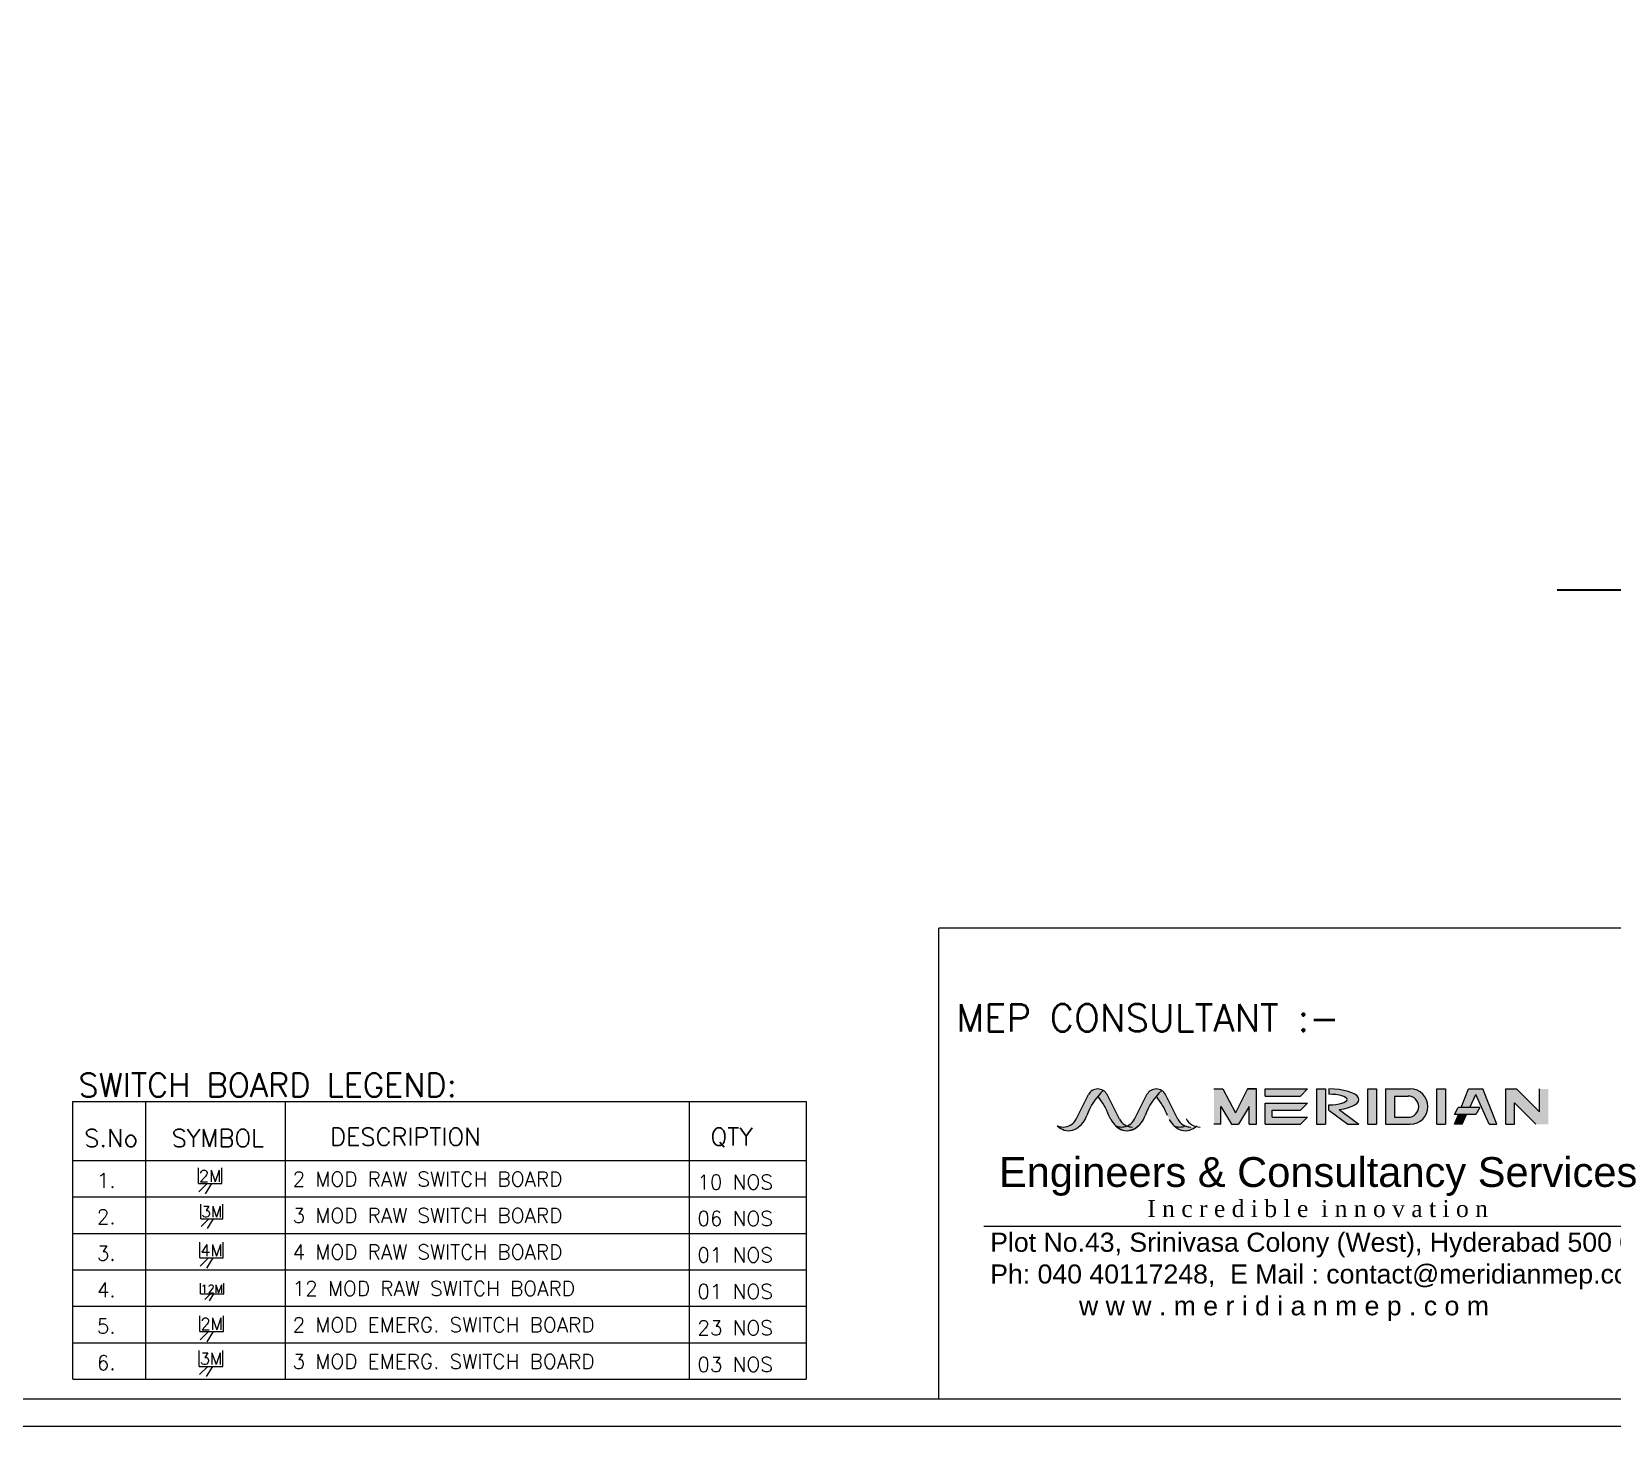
# Model space of a CAD drawing. Extents: x 3550807 to 4078732, y -628171 to -515859.
# Drawn here: x 3619691 to 3633123, y -551399 to -539549 of the extents above; entities that cross this region are included whole.
import ezdxf

# ---------------------------------------------------------------- set-up
doc = ezdxf.new("R2010")
doc.units = 0
doc.header["$LTSCALE"] = 6
doc.header["$MEASUREMENT"] = 0
for name, pattern in [('ACAD_ISO04W100', [30, 24, -3, 0, -3]), ('CONTINU', [0]), ('Hidden 2mm', [3, 2, -0.9999999999999999])]:
    doc.linetypes.add(name, pattern=pattern)
doc.layers.get('0').update_dxf_attribs({"linetype": 'CONTINUOUS'})
for name, color, linetype in [('AHU-N Ducting', 30, 'CONTINUOUS'), ('ELE-12M P.SB', 5, 'CONTINUOUS'), ('ELE-2M RAW P.SB', 40, 'CONTINUOUS'), ('ELE-2M UPS P.SB', 3, 'CONTINUOUS'), ('ELE-3M RAW P.SB', 40, 'CONTINUOUS'), ('ELE-3M UPS P.SB', 3, 'CONTINUOUS'), ('ELE-4M RAW P.SB', 7, 'CONTINUOUS'), ('ELE-LIGHTING WIRRING', 7, 'CONTINUOUS')]:
    doc.layers.add(name, color=color, linetype=linetype)
for name, color, linetype, lineweight in [('axes', 40, 'ACAD_ISO04W100', 25), ('FURNITURE WALL', 8, 'CONTINUOUS', 5), ('WALL', 10, 'CONTINUOUS', 35)]:
    doc.layers.add(name, color=color, linetype=linetype, lineweight=lineweight)
doc.styles.add('ARIAL', font='arial.ttf')
doc.styles.add('IRFAN', font='romans.shx')
doc.styles.add('ROMANS', font='romans.shx')
doc.styles.get("Standard").update_dxf_attribs({"font": 'SIMPLEX'})

# ---------------------------------------------------------------- blocks, each defined once
blk = doc.blocks.new('1232')
at = {"layer": 'WALL', "color": 8, "linetype": 'ByBlock'}
blk.add_line((-4220.493711504154, -6407.145046984893), (-2711.180828285404, -6407.145046984893), dxfattribs=at)
blk = doc.blocks.new('2M UPS SB')
at = {"layer": 'ELE-2M UPS P.SB', "color": 3}
for p, q in [((-133.7655910551548, 160), (-69.26612788438797, 265.2194964364171)), ((-88.23655763268471, 160), (-3.38374388217926, 244.8528137430549)), ((-240, 160), (-240, 0)), ((0, 160), (-240, 160)), ((0, 160), (0, 0))]:
    blk.add_line(p, q, dxfattribs=at)
blk.add_text('2M', height=120, rotation=180, dxfattribs=at).set_placement((-6.021764248609543, 142.9791077449918))
blk = doc.blocks.new('2M SB')
at = {"layer": 'ELE-2M RAW P.SB'}
for p, q in [((-133.7655910551548, 160), (-69.26612788438797, 265.2194964364171)), ((-88.23655763268471, 160), (-3.38374388217926, 244.8528137430549)), ((-240, 160), (-240, 0)), ((0, 160), (-240, 160)), ((0, 160), (0, 0))]:
    blk.add_line(p, q, dxfattribs=at)
blk.add_text('2M', height=120, rotation=180, dxfattribs=at).set_placement((-6.021764248609543, 142.9791077449918))
blk = doc.blocks.new('4M P.SB')
at = {"layer": 'ELE-2M RAW P.SB'}
for p, q in [((0, 0), (3.333333333328483, 0)), ((0, 0), (0, -5)), ((0, -2.786783146984817), (-2.192072842430207, -1.443044330924749)), ((0, -1.838261617347598), (-1.76776695298031, -0.07049466421449324)), ((0, -5), (3.333333333328483, -5))]:
    blk.add_line(p, q, dxfattribs=at)
blk.add_text('4M', height=2.5, rotation=269.9999999999999, dxfattribs=at).set_placement((0.3546019219793379, -0.1254534218460321))
blk = doc.blocks.new('12M')
at = {"layer": 'ELE-3M RAW P.SB'}
for p, q in [((66145.48936479358, -30924.53150457323), (66145.48936479358, -30921.1981712399)), ((66145.48936479358, -30924.53150457323), (66152.84077510482, -30924.53150457323)), ((66148.59697930675, -30924.53150457323), (66146.82921235377, -30926.29927152619)), ((66149.54550083684, -30924.53150457323), (66148.20176202031, -30926.72357741567)), ((66152.84077510482, -30924.53150457323), (66152.84077510482, -30921.1981712399))]:
    blk.add_line(p, q, dxfattribs=at)
blk.add_text('12M', height=2.499999999995021, dxfattribs=at).set_placement((66145.6148182154, -30924.17690265127))
blk = doc.blocks.new('3M UPS SB')
at = {"layer": 'ELE-3M UPS P.SB', "color": 3}
for p, q in [((-133.7655910551548, 160), (-69.26612788438797, 265.2194964364171)), ((-88.23655763268471, 160), (-3.38374388217926, 244.8528137430549)), ((-240, 160), (-240, 0)), ((0, 160), (-240, 160)), ((0, 160), (0, 0))]:
    blk.add_line(p, q, dxfattribs=at)
blk.add_text('3M', height=120, rotation=180, dxfattribs=at).set_placement((-6.021764248609543, 142.9791077449918))
blk = doc.blocks.new('TEWSER')
at = {"layer": 'ELE-3M RAW P.SB'}
for p, q in [((0, 0), (125, 0)), ((0, 0), (0, -187.5000000001164)), ((0, -104.5043680202216), (-82.20273159211501, -54.11416240036488)), ((0, -68.9348106419202), (-66.29126073652878, -2.643549905624241)), ((0, -187.5000000001164), (125, -187.5000000001164))]:
    blk.add_line(p, q, dxfattribs=at)
blk.add_text('3M', height=93.75000000006436, rotation=269.9999999999999, dxfattribs=at).set_placement((13.29757207352668, -4.704503317945637))
blk = doc.blocks.new('MECS')
at = {"layer": 'AHU-N Ducting', "lineweight": 0}
for color, points in [(160, [(0.5134121462452396, 0.9090535810691411, -0.255341921221145), (0.5145768996701445, 0.912287291370199, -0.0468472647748238), (0.5216573496010881, 0.9294547023055619, -0.02665404777678521), (0.5336342063745126, 0.9523017867876555, -0.06718534236502927), (0.5556565003610188, 0.9834757225398514, -0.02764109542235114), (0.5738745622465666, 1.003062886091293), (0.5766256133007953, 1.006020680794153, 0.1721363590096937), (0.5505140324168423, 1.011612092831704, 0.2473140975325933), (0.5199152673609156, 0.990002997602848), (0.4721895616269332, 0.8959762340672447, -0.01800133279279188), (0.4702329186293511, 0.8924425501871536, -0.03191826124391834), (0.4661593275680615, 0.8865579408482758, -0.10706332640321), (0.4578792062891825, 0.878103115775042, -0.06872213656596317), (0.4448145115283366, 0.8700396566532579, -0.1100815216467871), (0.4328884929311516, 0.8662964673627914, -0.04816773781383378), (0.4221518354338086, 0.8652597410154012, -0.2553419212163173), (0.4220358712937212, 0.8652596211915509, -0.1055217205861158), (0.4103804133107057, 0.8664834367568037, -0.05287384099968509), (0.3991274403419439, 0.8701487347559893, 0.05054860804395004), (0.4093426809361326, 0.8618595423592463, 0.158790178535047), (0.4483361824497781, 0.8512470793146013, 0.02557253404730241), (0.4549705379184891, 0.8519151542827459, 0.05690113489079723), (0.4703863626932994, 0.8580222609840502, 0.07612807459237678), (0.4928284065502248, 0.8754018488679505, 0.05635508372328296), (0.5070302214118503, 0.8948318576810209)]), (150, [(0.5738745622465666, 1.003062886091293), (0.5556565003610187, 0.9834757225398514, -0.08871706839118897), (0.5985678696283647, 0.909053581069051), (0.606061486380822, 0.89483185768066, 0.0908047400681244), (0.6258840872999482, 0.8691652436534564, 0.09462166198595127), (0.6465687088664405, 0.8652597410154012, 0.09762620718751959), (0.6678649370783271, 0.8694578930597028, -0.1798615287096714), (0.6391234390957357, 0.8959762340672447), (0.5913977333575124, 0.9900029976114196, 0.1368225701357831), (0.5768519750966852, 1.005880687949675, 0.004232813224522215)]), (160, [(0.7385117872205167, 0.909053581069051, -0.2553419212210821), (0.7396765406437975, 0.912287291370199, -0.0468472648161624), (0.7467569905745608, 0.9294547023055619, -0.02665404768152423), (0.7587338473479852, 0.9523017867876555, -0.0671853423456069), (0.7807561413347619, 0.9834757225398514, -0.02764109536567236), (0.7989742032197685, 1.003062886091293), (0.8017252542742679, 1.006020680794153, 0.1721363590409371), (0.7756136733902246, 1.011612092831704, 0.2473140974765815), (0.745014908334659, 0.990002997602848), (0.6972892026003155, 0.8959762340672447, -0.01800133322273754), (0.6953325596030944, 0.8924425501871536, -0.03191826041983521), (0.6912589685412633, 0.8865579408482758, -0.1070633264490691), (0.6829788472626551, 0.878103115775042, -0.06872213649297712), (0.6699141525020799, 0.8700396566532579, -0.1100815216296455), (0.6579881339048046, 0.8662964673627914, -0.04816773779806655), (0.6472514764075519, 0.8652597410154012, -0.255341921221943), (0.6471355122674645, 0.8652596211915509, -0.1055217205828826), (0.6354800542840878, 0.8664834367568037, -0.05287384108009963), (0.6242270813156874, 0.8701487347559893, 0.05054860803605635), (0.6344423219093345, 0.8618595423592463, 0.1587901785338139), (0.6734358234232507, 0.8512470793146013, 0.02557253404856175), (0.6800701788916007, 0.8519151542827459, 0.05690113471568389), (0.6954860036670426, 0.8580222609840502, 0.07612807450990046), (0.717928047523968, 0.8754018488679504, 0.05635508364208738), (0.7321298623846912, 0.8948318576810209)]), (150, [(0.7989742032197685, 1.003062886091293), (0.7807561413347619, 0.9834757225398514, -0.08282162458354263), (0.824217065318585, 0.9090771159288699), (0.8311611273545652, 0.89483185768066, 0.09080474013753037), (0.8509837282734207, 0.8691652436534564, 0.09462166197701749), (0.8716683498401837, 0.8652597410154012, 0.09762620721909913), (0.892964578051529, 0.8694578930597028, -0.1798615287170609), (0.8642230800689376, 0.8959762340672447), (0.8164973743309851, 0.9900029976114196, 0.1368225702393716), (0.8019516160670902, 1.005880687950846, 0.00423281322532398)]), (1, [(1.030236444528139, 0.9438043992806316), (1.071119814834754, 0.8756654487700585), (1.098384609470751, 0.8756654487700585), (1.139267979777095, 0.9438043992806316), (1.139267979777095, 0.8756654487700585), (1.166523559981414, 0.8756654487700585), (1.166523559981414, 1.011943349791295), (1.132454084726353, 1.011943349791295), (1.085966086906956, 0.9199812081284943), (1.037050339579422, 1.011943349791295), (1.002980864324091, 1.011943349791295), (1.002980864324091, 0.8756654487700585), (1.030236444528139, 0.8756654487700585)]), (251, [(1.200593035236746, 1.011943349791295), (1.200593035236746, 0.9846877695869755), (1.336870936257982, 0.9846877695869755), (1.364126516462392, 1.011943349791295)]), (251, [(1.398195991717182, 0.8756654487700585), (1.432265466973055, 0.8756654487700585), (1.432265466973055, 1.011943349791295), (1.398195991717182, 1.011943349791295)]), (251, [(1.629868423453673, 1.011943349791295), (1.59579894819807, 1.011943349791295), (1.59579894819807, 0.8756654487700585), (1.629868423453673, 0.8756654487700585)]), (251, [(1.895610330445043, 1.011943349791295), (1.861540855189982, 1.011943349791295), (1.861540855189982, 0.8756654487700585), (1.895610330445043, 0.8756654487700585)]), (251, [(2.011446546313153, 0.99036134481426), (2.063858128663246, 0.8756654487700585), (2.093213286926021, 0.8756654487700585), (2.038702126517292, 1.011943349791295), (1.984190966108743, 1.011943349791295), (1.955601567173546, 0.9404698524534832), (1.988648066588688, 0.9404698524534832)]), (251, [(2.161352237436324, 0.9589543396937112), (2.243118978049192, 0.8756654487700585), (2.290816243406638, 0.8756654487700585), (2.290816243406638, 1.011943349791295), (2.256746768151036, 1.011943349791295), (2.256746768151036, 0.9240548263224531), (2.168166132487245, 1.011943349791295), (2.127282762180992, 1.011943349791295), (2.127282762180992, 0.8756654487700585), (2.161352237436324, 0.8756654487700585)]), (251, [(1.200593035236746, 0.9574321893827462), (1.200593035236746, 0.8756654487700585), (1.336870936257982, 0.8756654487700585), (1.364126516462392, 0.9029210289742877), (1.227848615441156, 0.9029210289742877), (1.227848615441156, 0.930176609178517), (1.336870936257982, 0.930176609178517), (1.364126516462392, 0.9574321893827462)]), (251, [(2.011446546313153, 0.9132142722493442), (2.027431130986065, 0.9404698524534832), (1.94330759580249, 0.9404698524534832), (1.929679805700646, 0.9132142722493442)]), (160, [(0.6891611652876872, 0.8652597410154012, -0.0976262072296882), (0.6678649370783271, 0.869457893059793, -0.09762620719819004), (0.6465687088664405, 0.8652597410154012, -0.09462166198179703), (0.6258840872999482, 0.8691652436534564, 0.08724935658191231), (0.6523345167657667, 0.8526558393570214, 0.2544598487685659), (0.7121855603806347, 0.8701487347559893, -0.1060441435256532)]), (150, [(0.9142608062611598, 0.8652597410154012, -0.09762620721833866), (0.892964578051529, 0.8694578930597028, -0.09762620723901456), (0.8716683498401837, 0.8652597410154012, -0.0946216619631427), (0.85098372827315, 0.8691652436534564, 0.08724935651290638), (0.8774341577386077, 0.8526558393570214, 0.2544598487684722), (0.9372852013538366, 0.8701487347559893, -0.1060441435228971)]), (251, [(1.976193322036766, 0.9132142722493442), (1.944699335091728, 0.9132142722493442), (1.929679805700646, 0.8756654487700585), (1.95903496396306, 0.8756654487699682)])]:
    blk.add_hatch(color=color, dxfattribs=at).paths.add_polyline_path(points)
h = blk.add_hatch(color=251, dxfattribs=at)
edge = h.paths.add_edge_path()
edge.add_ellipse((1.445893257074899, 0.9710599794848609), major_axis=(-0.1158362158680351, 0), ratio=0.3529411764705883, start_angle=110.1798157566864, end_angle=270)
edge.add_line((1.445893257074899, 1.011943349791295), (1.445893257074899, 0.9915016646380779))
edge.add_ellipse((1.445893257074899, 0.9710599794848609), major_axis=(-0.07012065025681041, 0), ratio=0.2915216142222994, start_angle=90, end_angle=270, ccw=False)
edge.add_line((1.445893257074899, 0.9506182943317341), (1.445893257074899, 0.930176609178517))
edge.add_line((1.445893257074899, 0.930176609178517), (1.518865497210324, 0.8756654487699682))
edge.add_line((1.518865497210324, 0.8756654487700585), (1.561729472942829, 0.8756654487700585))
edge.add_line((1.561729472943099, 0.8756654487700585), (1.485852994268342, 0.9326862509446157))
h = blk.add_hatch(color=251, dxfattribs=at)
h.paths.add_polyline_path([(1.663937898709004, 0.8756654487700585), (1.759332429423987, 0.8756654487700586, 1.000000000016551), (1.759332429423987, 1.011943349791295), (1.663937898709004, 1.011943349791295)])
h.paths.add_polyline_path([(1.698007373964065, 0.9846877695869755), (1.751107687934599, 0.9846877695869753, -0.9999999999691073), (1.751107687934599, 0.9029210289742877), (1.698007373964065, 0.9029210289742877)], flags=16)
at = {"layer": 'AHU-N Ducting', "color": 160, "lineweight": 0}
for p, q in [((0.4721895616269332, 0.8959762340671544, -0.004746985392664118), (0.5199152673651564, 0.9900029976114196, -0.004746985392664118)), ((0.6972892026003155, 0.8959762340671544, -0.004746985392664118), (0.7450149083391703, 0.9900029976114196, -0.004746985392664118)), ((0.5070302214118503, 0.8948318576810209, -0.004746985392664118), (0.5134121462455102, 0.909053581069051, -0.004746985392664118)), ((0.7321298623846912, 0.8948318576810209, -0.004746985392664118), (0.7385117872186219, 0.909053581069051, -0.004746985392664118))]:
    blk.add_line(p, q, dxfattribs=at)
at = {"layer": 'AHU-N Ducting', "color": 150, "lineweight": 0}
for p, q in [((0.6391234390957357, 0.8959762340671544, -0.004746985392664118), (0.5913977333575124, 0.9900029976114196, -0.004746985392664118)), ((0.8642230800689376, 0.8959762340671544, -0.004746985392664118), (0.8164973743309851, 0.9900029976114196, -0.004746985392664118)), ((0.6060614863808219, 0.8948318576810209, -0.004746985392664118), (0.5985678696283647, 0.909053581069051, -0.004746985392664118))]:
    blk.add_line(p, q, dxfattribs=at)
at = {"layer": 'AHU-N Ducting', "color": 1, "lineweight": 0}
for p, q in [((1.002980864324091, 1.011943349791205, -0.004746985392664118), (1.037050339579422, 1.011943349791205, -0.004746985392664118)), ((1.037050339579422, 1.011943349791205, -0.004746985392664118), (1.085966086906956, 0.919981208128404, -0.004746985392664118)), ((1.132454084726353, 1.011943349791205, -0.004746985392664118), (1.085966086906956, 0.919981208128404, -0.004746985392664118)), ((1.166523559981414, 1.011943349791205, -0.004746985392664118), (1.132454084726353, 1.011943349791205, -0.004746985392664118)), ((1.134267582426063, 1.011943349791205, -0.004746985392664118), (1.161523162629841, 1.011943349791205, -0.004746985392664118)), ((1.166523559981414, 0.8756654487700585, -0.004746985392664118), (1.166523559981414, 1.011943349791205, -0.004746985392664118)), ((1.030236444528139, 0.9438043992806316, -0.004746985392664118), (1.071119814834754, 0.8756654487700585, -0.004746985392664118)), ((1.030236444528139, 0.8756654487700585, -0.004746985392664118), (1.030236444528139, 0.9438043992806316, -0.004746985392664118)), ((1.030236444528139, 0.8756654487700585, -0.004746985392664118), (1.030236444528139, 0.9438043992806316, -0.004746985392664118)), ((1.139267979777095, 0.9438043992806316, -0.004746985392664118), (1.098384609470751, 0.8756654487700585, -0.004746985392664118)), ((1.139267979777095, 0.8756654487700585, -0.004746985392664118), (1.139267979777095, 0.9438043992806316, -0.004746985392664118)), ((1.139267979777095, 0.8756654487700585, -0.004746985392664118), (1.139267979777095, 0.9438043992806316, -0.004746985392664118)), ((1.030236444528139, 0.8756654487700585, -0.004746985392664118), (1.002980864324091, 0.8756654487700585, -0.004746985392664118)), ((1.071119814834754, 0.8756654487700585, -0.004746985392664118), (1.098384609470751, 0.8756654487700585, -0.004746985392664118)), ((1.139267979777095, 0.8756654487700585, -0.004746985392664118), (1.166523559981414, 0.8756654487700585, -0.004746985392664118))]:
    blk.add_line(p, q, dxfattribs=at)
at = {"layer": 'AHU-N Ducting', "color": 251, "lineweight": 0}
for p, q in [((1.200593035236746, 1.011943349791205, -0.004746985392664118), (1.364126516462392, 1.011943349791205, -0.004746985392664118)), ((1.200593035236746, 0.9846877695869755, -0.004746985392664118), (1.200593035236746, 1.011943349791205, -0.004746985392664118)), ((1.200593035236746, 0.9846877695869755, -0.004746985392664118), (1.336870936257982, 0.9846877695869755, -0.004746985392664118)), ((1.336870936257982, 0.9846877695869755, -0.004746985392664118), (1.364126516462392, 1.011943349791205, -0.004746985392664118)), ((1.398195991717182, 1.011943349791205, -0.004746985392664118), (1.432265466973055, 1.011943349791205, -0.004746985392664118)), ((1.398195991717182, 1.011943349791205, -0.004746985392664118), (1.398195991717182, 0.8756654487700585, -0.004746985392664118)), ((1.432265466973055, 1.011943349791205, -0.004746985392664118), (1.432265466973055, 0.8756654487700585, -0.004746985392664118)), ((1.445893257074899, 1.011943349791205, -0.004746985392664118), (1.445893257074899, 0.9915016646380779, -0.004746985392664118)), ((1.59579894819807, 1.011943349791205, -0.004746985392664118), (1.629868423453673, 1.011943349791205, -0.004746985392664118)), ((1.59579894819807, 0.8756654487700585, -0.004746985392664118), (1.59579894819807, 1.011943349791205, -0.004746985392664118)), ((1.629868423453673, 1.011943349791205, -0.004746985392664118), (1.629868423453673, 0.8756654487700585, -0.004746985392664118)), ((1.663937898709004, 1.011943349791205, -0.004746985392664118), (1.759332429423987, 1.011943349791205, -0.004746985392664118)), ((1.663937898709004, 1.011943349791205, -0.004746985392664118), (1.663937898709004, 0.8756654487700585, -0.004746985392664118)), ((1.698007373964065, 0.9846877695869755, -0.004746985392664118), (1.751107687934599, 0.9846877695869755, -0.004746985392664118)), ((1.698007373964065, 0.9846877695869755, -0.004746985392664118), (1.698007373964065, 0.9029210289742877, -0.004746985392664118)), ((1.861540855189982, 1.011943349791205, -0.004746985392664118), (1.895610330445043, 1.011943349791205, -0.004746985392664118)), ((1.861540855189982, 0.8756654487700585, -0.004746985392664118), (1.861540855189982, 1.011943349791205, -0.004746985392664118)), ((1.895610330445043, 1.011943349791205, -0.004746985392664118), (1.895610330445043, 0.8756654487700585, -0.004746985392664118)), ((1.955601567173546, 0.9404698524534832, -0.004746985392664118), (1.984190966108743, 1.011943349791205, -0.004746985392664118)), ((1.984190966108743, 1.011943349791205, -0.004746985392664118), (2.038702126517292, 1.011943349791205, -0.004746985392664118)), ((1.988648066588688, 0.9404698524534832, -0.004746985392664118), (2.011446546313153, 0.9903613448141697, -0.004746985392664118)), ((2.063858128663246, 0.8756654487700585, -0.004746985392664118), (2.011446546313153, 0.9903613448141697, -0.004746985392664118)), ((2.093213286926021, 0.8756654487700585, -0.004746985392664118), (2.038702126517292, 1.011943349791205, -0.004746985392664118)), ((2.127282762180992, 1.011943349791205, -0.004746985392664118), (2.168166132487245, 1.011943349791205, -0.004746985392664118)), ((2.127282762180992, 0.8756654487700585, -0.004746985392664118), (2.127282762180992, 1.011943349791205, -0.004746985392664118)), ((2.168166132487245, 1.011943349791205, -0.004746985392664118), (2.256746768151036, 0.9240548263223628, -0.004746985392664118)), ((2.256746768151036, 0.9240548263223628, -0.004746985392664118), (2.256746768151036, 1.011943349791205, -0.004746985392664118)), ((1.200593035236746, 0.9574321893827462, -0.004746985392664118), (1.364126516462392, 0.9574321893827462, -0.004746985392664118)), ((1.200593035236746, 0.8756654487700585, -0.004746985392664118), (1.200593035236746, 0.9574321893827462, -0.004746985392664118)), ((1.227848615441156, 0.930176609178517, -0.004746985392664118), (1.336870936257982, 0.930176609178517, -0.004746985392664118)), ((1.227848615441156, 0.9029210289742877, -0.004746985392664118), (1.227848615441156, 0.930176609178517, -0.004746985392664118)), ((1.336870936257982, 0.930176609178517, -0.004746985392664118), (1.364126516462392, 0.9574321893827462, -0.004746985392664118)), ((1.445893257074899, 0.930176609178517, -0.004746985392664118), (1.445893257074899, 0.9506182943317341, -0.004746985392664118)), ((1.445893257074899, 0.930176609178517, -0.004746985392664118), (1.518865497210324, 0.8756654487700585, -0.004746985392664118)), ((1.485852994268342, 0.9326862509445254, -0.004746985392664118), (1.561729472943099, 0.8756654487700585, -0.004746985392664118)), ((1.929679805700646, 0.913214272249254, -0.004746985392664118), (1.94330759580249, 0.9404698524534832, -0.004746985392664118)), ((2.027431130986065, 0.9404698524534832, -0.004746985392664118), (1.94330759580249, 0.9404698524534832, -0.004746985392664118)), ((2.027431130986065, 0.9404698524534832, -0.004746985392664118), (2.011446546313153, 0.913214272249254, -0.004746985392664118)), ((2.243118978049192, 0.8756654487700585, -0.004746985392664118), (2.161352237436324, 0.9589543396937112, -0.004746985392664118)), ((2.161352237436324, 0.8756654487700585, -0.004746985392664118), (2.161352237436324, 0.9589543396937112, -0.004746985392664118)), ((1.200593035236746, 0.8756654487700585, -0.004746985392664118), (1.336870936257982, 0.8756654487700585, -0.004746985392664118)), ((1.227848615441156, 0.9029210289742877, -0.004746985392664118), (1.364126516462392, 0.9029210289742877, -0.004746985392664118)), ((1.336870936257982, 0.8756654487700585, -0.004746985392664118), (1.364126516462392, 0.9029210289742877, -0.004746985392664118)), ((1.398195991717182, 0.8756654487700585, -0.004746985392664118), (1.432265466973055, 0.8756654487700585, -0.004746985392664118)), ((1.518865497210324, 0.8756654487700585, -0.004746985392664118), (1.561729472943099, 0.8756654487700585, -0.004746985392664118)), ((1.59579894819807, 0.8756654487700585, -0.004746985392664118), (1.629868423453673, 0.8756654487700585, -0.004746985392664118)), ((1.663937898709004, 0.8756654487700585, -0.004746985392664118), (1.759332429423987, 0.8756654487700585, -0.004746985392664118)), ((1.698007373964065, 0.9029210289742877, -0.004746985392664118), (1.751107687934599, 0.9029210289742877, -0.004746985392664118)), ((1.861540855189982, 0.8756654487700585, -0.004746985392664118), (1.895610330445043, 0.8756654487700585, -0.004746985392664118)), ((2.011446546313153, 0.913214272249254, -0.004746985392664118), (1.929679805700646, 0.913214272249254, -0.004746985392664118)), ((1.929679805700646, 0.8756654487700585, -0.004746985392664118), (1.944699335091728, 0.913214272249254, -0.004746985392664118)), ((1.95903496396306, 0.8756654487700585, -0.004746985392664118), (1.929679805700646, 0.8756654487700585, -0.004746985392664118)), ((1.95903496396306, 0.8756654487700585, -0.004746985392664118), (1.976193322036766, 0.913214272249254, -0.004746985392664118)), ((2.063858128663246, 0.8756654487700585, -0.004746985392664118), (2.093213286926021, 0.8756654487700585, -0.004746985392664118)), ((2.127282762180992, 0.8756654487700585, -0.004746985392664118), (2.161352237436324, 0.8756654487700585, -0.004746985392664118))]:
    blk.add_line(p, q, dxfattribs=at)
at = {"layer": 'AHU-N Ducting', "color": 251, "lineweight": 0, "ltscale": 0.85}
blk.add_line((0.1165964656020151, 0.4833313661174543, -0.006142948281450891), (2.68551955399356, 0.4833313661174543, -0.006142948281450891), dxfattribs=at)
at = {"layer": 'AHU-N Ducting', "color": 160, "lineweight": 0}
for centre, radius, start, end in [((0.7417863587136924, 0.8286218616061071, -0.004746985392664118), 0.2421240227987888, 132.9373247437187, 160.5981108453346), ((0.5556565003610187, 0.9718616141967287, -0.004746985392664118), 0.04008173559447583, 90, 153.0887549731676), ((0.5556565003610187, 0.9718616141967287, -0.004746985392664118), 0.04008173559447583, 26.91124502665905, 90), ((0.9668859996868943, 0.8286218616061071, -0.004746985392664118), 0.2421240227987888, 132.9373247436885, 160.5981108453417), ((0.7807561413347619, 0.9718616141967287, -0.004746985392664118), 0.04008173559447583, 90, 153.0887549740909), ((0.7807561413347619, 0.9718616141967287, -0.004746985392664118), 0.04008173559447583, 26.9112450267741, 90), ((0.4451264544360147, 0.9163969157858594, -0.004746985392664118), 0.06522885516514892, 225.1547600332335, 282.2607170516237), ((0.4220358712937212, 0.9213740510237451, -0.004746985392664118), 0.05611442983226616, 245.9053689520779, 270.1184055559717), ((0.4221518354329064, 0.9213741708475954, -0.004746985392664118), 0.05611442983226616, 270, 333.0887549734891), ((0.4248646360879693, 0.9399832544318715, -0.004746985392664118), 0.0937541041238935, 291.3377566141106, 331.210451532663), ((0.6860544255190815, 0.9361233508373039, -0.004746985392664118), 0.09002142922125515, 207.3022954123794, 248.0018617736689), ((0.670226095409397, 0.9163969157858594, -0.004746985392664118), 0.06522885516514892, 225.1547600329532, 282.2607170509705), ((0.6471355122674645, 0.9213740510237451, -0.004746985392664118), 0.05611442983226616, 245.9053689516664, 270.1184055552347), ((0.6472514764061083, 0.9213741708475954, -0.004746985392664118), 0.05611442983226616, 270, 333.0887549734892), ((0.6661865462871954, 0.9163969157858594, -0.004746985392664118), 0.06522885516514892, 257.8079966377897, 314.8452399662061), ((0.6890452011507577, 0.9213740510237451, -0.004746985392664118), 0.05611442983226616, 245.9053689520779, 270.1184055559717), ((0.6499642770614419, 0.9399832544318715, -0.004746985392664118), 0.0937541041238935, 291.3377566141106, 331.2104515326365)]:
    blk.add_arc(centre, radius, start, end, dxfattribs=at)
at = {"layer": 'AHU-N Ducting', "color": 150, "lineweight": 0}
for centre, radius, start, end in [((0.3690451605166651, 0.8262944286522125, -0.004746985392664118), 0.2439871949649071, 19.82781570482793, 40.10717689340409), ((0.5794150909876963, 0.815966263139685, -0.004746985392664118), 0.2619115070846747, 20.82439840783155, 39.75939779118104), ((0.6464527447271652, 0.9213740510237451, -0.004746985392664118), 0.05611442983226616, 248.4970917656522, 270.1184055559715), ((0.6891611652900331, 0.9213741708475954, -0.004746985392664118), 0.05611442983226616, 206.9112450267169, 270), ((0.6891611652900331, 0.9213741708475954, -0.004746985392664118), 0.05611442983226616, 206.9112450267169, 270), ((0.6465687088664405, 0.9213741708475954, -0.004746985392664118), 0.05611442983226616, 270, 292.3036001438938), ((0.9111540664921931, 0.9361233508373039, -0.004746985392664118), 0.09002142922125515, 207.3022954123795, 248.0018617736689), ((0.8715523857009084, 0.9213740510237451, -0.004746985392664118), 0.05611442983226616, 248.4970917649847, 270.1184055553267), ((0.9142608062634155, 0.9213741708475954, -0.004746985392664118), 0.05611442983226616, 206.9112450265108, 270), ((0.8716683498392815, 0.9213741708475954, -0.004746985392664118), 0.05611442983226616, 270, 292.3036001446803), ((0.8912861872601268, 0.9163969157858594, -0.004746985392664118), 0.06522885516514892, 257.7392829491069, 314.8452399670468), ((0.9141448421242304, 0.9213740510237451, -0.004746985392664118), 0.05611442983226616, 245.9053689520778, 270.1184055558794), ((0.9496233245769173, 0.9248906590848106, -0.004746985392664118), 0.0599665343237634, 206.9112450265108, 270)]:
    blk.add_arc(centre, radius, start, end, dxfattribs=at)
at = {"layer": 'AHU-N Ducting', "color": 251, "lineweight": 0}
for centre, radius in [((1.751107687934599, 0.9438043992806316, -0.004746985392664118), 0.04088337030636534), ((1.759332429423987, 0.9438043992806316, -0.004746985392664118), 0.0681389505106089)]:
    blk.add_arc(centre, radius, 270, 90, dxfattribs=at)
for major_axis, ratio, start_param in [((-0.1158362158680351, 0), 0.3529411764705883, 1.923000554194905), ((-0.07012065025681041, 0), 0.2915216142222994, 1.570796326794897)]:
    blk.add_ellipse((1.445893257074899, 0.9710599794848609, -0.004746985392664118), major_axis=major_axis, ratio=ratio, start_param=start_param, end_param=4.71238898038469, dxfattribs=at)
at = {"layer": 'AHU-N Ducting', "color": 251, "lineweight": 0, "attachment_point": 1, "style": 'ARIAL'}
for s, insert, char_height, width in [('{\\C1;Engineers & Consultancy Services \\P}', (0.1749155116136762, 0.7493232539108021, -0.01458950216844587), 0.11475, 24.25437425909253), ('{\\C252;Plot No.43, Srinivasa Colony (West), Hyderabad 500 038\\PPh: 040 40117248,  E Mail : contact@meridianmep.com\\P            w w w . m e r i d i a n m e p . c o m }', (0.14136276644183, 0.4583226879356062, -0.006142948281450891), 0.07344, 2.63264250269352)]:
    blk.add_mtext(s, dxfattribs=dict(at, insert=insert, char_height=char_height, width=width))
at = {"layer": 'AHU-N Ducting', "color": 251, "lineweight": 0, "ltscale": 0.85, "insert": (1.402428089641869, 0.5507002547054753, -0.005528653453305802), "char_height": 0.0651762882177883, "attachment_point": 5, "line_spacing_factor": 0.6, "style": 'ARIAL'}
blk.add_mtext('{\\FBatang|c0;\\C5;I n c r e d i b l e  i n n o v a t i o n\\P}', dxfattribs=at)

msp = doc.modelspace()

# ---------------------------------------------------------------- linework, layer by layer
for p in [(3649305.372762995, -547166.7025408972), (3627398.807783485, -551166.7025408972)]:
    msp.add_line(p, (3627398.807783485, -547166.7025408972))
for points in [[(3649537.205183619, -519387.1143226366), (3649537.205183619, -551398.5349615149), (3604456, -551398.5349615149), (3604456, -519387.1143226366)], [(3649305.372762999, -519618.9467432536), (3649305.372762999, -551166.7025408972), (3604687.832420617, -551166.7025408972), (3604687.832420617, -519618.9467432536)]]:
    msp.add_lwpolyline(points, close=True)
at = {"layer": 'axes', "color": 7, "linetype": 'CONTINU', "lineweight": 0}
for p, q in [((3620657.727765348, -548639.5913058597), (3620657.727765348, -550997.8998092845)), ((3621846.677074116, -548639.5913058597), (3621846.677074116, -550997.8998092845)), ((3625277.754240903, -548639.5913058597), (3625277.754240903, -550997.8998092845)), ((3620042.81860083, -549139.1978339277), (3626272.084564195, -549139.1978339277)), ((3620042.81860083, -549448.9814964872), (3626272.084564195, -549448.9814964872)), ((3620042.81860083, -549758.7651590466), (3626272.084564195, -549758.7651590466)), ((3620042.81860083, -550068.5488216061), (3626272.084564195, -550068.5488216061)), ((3620042.81860083, -550378.3324841656), (3626272.084564195, -550378.3324841656)), ((3620042.81860083, -550688.116146725), (3626272.084564195, -550688.116146725)), ((3620042.81860083, -550997.8998092845), (3626272.084564195, -550997.8998092845))]:
    msp.add_line(p, q, dxfattribs=at)
msp.add_lwpolyline([(3620042.818600832, -550997.8998092845), (3620042.81860083, -548639.5913058597), (3626272.084564195, -548639.5913058597), (3626272.084564197, -550997.8998092845)], dxfattribs=at)

# ---------------------------------------------------------------- block references
at = {"linetype": 'ByBlock'}
msp.add_blockref('1232', (3636873, -537883.9537503232), dxfattribs=at)
at = {"layer": 'ELE-12M P.SB', "color": 5, "linetype": 'CONTINU', "xscale": 27.20566415591583, "yscale": 27.20566415591583, "zscale": 27.20566415591583}
msp.add_blockref('12M', (1821593.383520937, 291049.6882909696), dxfattribs=at)
at = {"layer": 'ELE-2M RAW P.SB', "color": 6, "xscale": 0.8333333333330731, "yscale": 0.8333333333330731, "zscale": 0.8333333333330731, "rotation": 179.9999999999999}
msp.add_blockref('2M SB', (3621108.018361139, -549203.0914228403), dxfattribs=at)
at = {"layer": 'ELE-2M UPS P.SB', "color": 6, "xscale": 0.8333333333330731, "yscale": 0.8333333333330731, "zscale": 0.8333333333330731, "rotation": 180}
msp.add_blockref('2M UPS SB', (3621121.623838725, -550458.4945303376), dxfattribs=at)
at = {"layer": 'ELE-3M RAW P.SB', "color": 26, "linetype": 'ByBlock', "rotation": 90}
msp.add_blockref('TEWSER', (3621128.628136936, -549635.4097089497), dxfattribs=at)
at = {"layer": 'ELE-3M UPS P.SB', "color": 6, "xscale": 0.8333333333330731, "yscale": 0.8333333333330731, "zscale": 0.8333333333330731, "rotation": 180}
msp.add_blockref('3M UPS SB', (3621115.968398306, -550755.0774051967), dxfattribs=at)
at = {"layer": 'ELE-4M RAW P.SB', "color": 7, "linetype": 'CONTINU', "xscale": 39.99999999998751, "yscale": 39.99999999998751, "zscale": 39.99999999998751, "rotation": 89.99999999999993}
msp.add_blockref('4M P.SB', (3621119.746996742, -549966.4895124205), dxfattribs=at)
at = {"layer": 'FURNITURE WALL', "linetype": 'Hidden 2mm', "xscale": 2206.000027674606, "yscale": 2206.000027674606, "zscale": 2206.000027674606}
msp.add_blockref('MECS', (3627524.4805511, -550764.0349148788, 13.55134407888346), dxfattribs=at)

# ---------------------------------------------------------------- texts
at = {"lineweight": 9, "style": 'IRFAN'}
msp.add_text('MEP CONSULTANT :-', height=231.8189976944591, dxfattribs=at).set_placement((3627546.203373355, -548043.2302575015, 17.86376689828642))
at = {"layer": 'ELE-LIGHTING WIRRING', "color": 7, "linetype": 'CONTINU', "lineweight": 0, "attachment_point": 1, "style": 'ROMANS'}
for s, insert, char_height, width in [('{\\C256;SWITCH BOARD LEGEND:}', (3620089.489754174, -548398.5024288263), 200, 4776.922887177672), ('{\\C256;S.No}', (3620138.991396118, -548874.8481346912), 150, 383.9574033416962), ('{\\C256;SYMBOL}', (3620881.571576719, -548874.8481346912), 150, 383.9574033416962), ('{\\C256;DESCRIPTION}', (3622228.156730529, -548862.7282671634), 150, 383.9574033416962), ('{\\C256;QTY}', (3625460.661987702, -548862.7282671634), 150, 383.9574033417739), ('{\\C256;1.}', (3620245.432550382, -549246.1626727398), 125, 383.9574033416962), ('{\\C256;2 MOD RAW SWITCH BOARD}', (3621908.430303332, -549234.9003482241), 125, 2689.156207496025), ('{\\C256;10 NOS}', (3625347.21885785, -549260.3721170503), 125, 930.3434583204798), ('{\\C256;2.}', (3620245.432550382, -549555.9463352993), 125, 383.9574033416962), ('{\\C256;3 MOD RAW SWITCH BOARD}', (3621908.430303332, -549544.6840107854), 125, 2689.156207496025), ('{\\C256;06 NOS\\P}', (3625347.21885785, -549570.1557796117), 125, 1056.638836530503), ('{\\C256;3.}', (3620245.432550382, -549865.7299978588), 125, 383.9574033416962), ('{\\C256;4 MOD RAW SWITCH BOARD}', (3621908.430303332, -549854.4676733449), 125, 2689.156207496025), ('{\\C256;01 NOS\\P}', (3625347.21885785, -549879.9394421711), 125, 1056.638836530503), ('{\\C256;4.}', (3620245.432550382, -550175.5136604182), 125, 383.9574033416962), ('{\\C256;12 MOD RAW SWITCH BOARD}', (3621908.430303332, -550164.2513359044), 125, 3079.024548925925), ('{\\C256;01 NOS}', (3625347.21885785, -550189.7231047306), 125, 957.7989753228612), ('{\\C256;5.}', (3620245.432550382, -550485.2973229795), 125, 383.9574033416962), ('{\\C256;2 MOD EMERG. SWITCH BOARD}', (3621908.430303332, -550474.0349984657), 125, 3265.722064540256), ('{\\C256;23 NOS}', (3625347.21885785, -550499.5067672901), 125, 858.9591141147539), ('{\\C256;6.}', (3620245.432550382, -550795.080985539), 125, 383.9574033416962), ('{\\C256;3 MOD EMERG. SWITCH BOARD}', (3621908.430303332, -550783.8186610251), 125, 3051.569031923544), ('{\\C256;03 NOS\\P}', (3625347.21885785, -550809.2904298514), 125, 897.3968379180878)]:
    msp.add_mtext(s, dxfattribs=dict(at, insert=insert, char_height=char_height, width=width))

doc.saveas('drawing.dxf')
